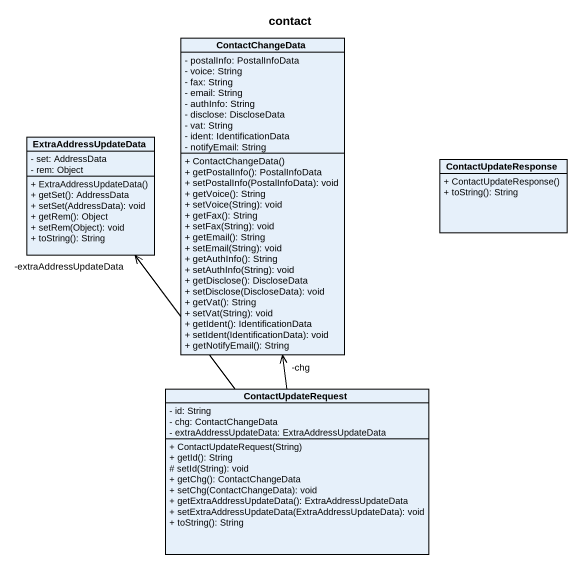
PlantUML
@startuml
title contact
hide circle
hide empty members
skinparam classAttributeIconSize 0
class ContactChangeData {
  - postalInfo: PostalInfoData
  - voice: String
  - fax: String
  - email: String
  - authInfo: String
  - disclose: DiscloseData
  - vat: String
  - ident: IdentificationData
  - notifyEmail: String
  + ContactChangeData()
  + getPostalInfo(): PostalInfoData
  + setPostalInfo(PostalInfoData): void
  + getVoice(): String
  + setVoice(String): void
  + getFax(): String
  + setFax(String): void
  + getEmail(): String
  + setEmail(String): void
  + getAuthInfo(): String
  + setAuthInfo(String): void
  + getDisclose(): DiscloseData
  + setDisclose(DiscloseData): void
  + getVat(): String
  + setVat(String): void
  + getIdent(): IdentificationData
  + setIdent(IdentificationData): void
  + getNotifyEmail(): String
}
class ExtraAddressUpdateData {
  - set: AddressData
  - rem: Object
  + ExtraAddressUpdateData()
  + getSet(): AddressData
  + setSet(AddressData): void
  + getRem(): Object
  + setRem(Object): void
  + toString(): String
}
class ContactUpdateResponse {
  + ContactUpdateResponse()
  + toString(): String
}
class ContactUpdateRequest {
  - id: String
  - chg: ContactChangeData
  - extraAddressUpdateData: ExtraAddressUpdateData
  + ContactUpdateRequest(String)
  + getId(): String
  # setId(String): void
  + getChg(): ContactChangeData
  + setChg(ContactChangeData): void
  + getExtraAddressUpdateData(): ExtraAddressUpdateData
  + setExtraAddressUpdateData(ExtraAddressUpdateData): void
  + toString(): String
}
ContactUpdateRequest -up-> "-chg" ContactChangeData
ContactUpdateRequest -up-> "-extraAddressUpdateData" ExtraAddressUpdateData
@enduml
